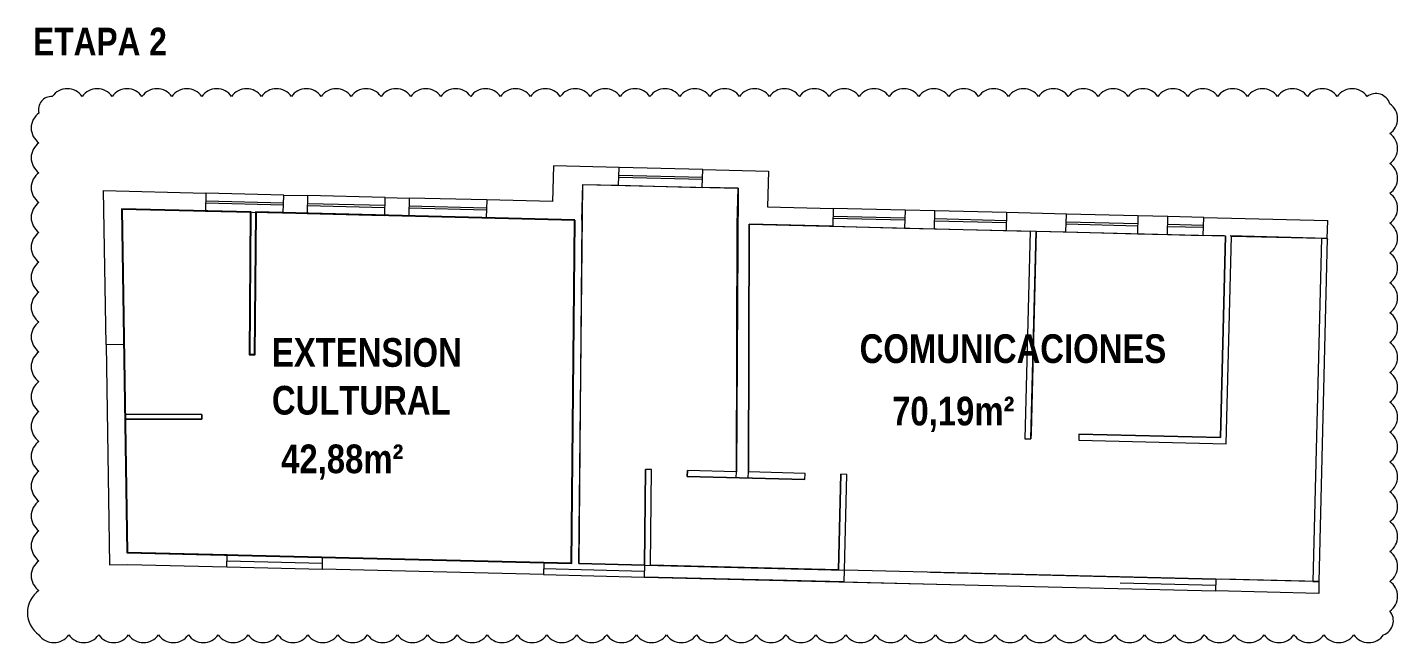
# Model space of a CAD drawing. Header units: millimetres. Extents: x -11418 to -10492, y 10656 to 11360.
# Drawn here: x -10624.72 to -10601.8, y 11324.69 to 11334.99 of the extents above; entities that cross this region are included whole.
import ezdxf

# ---------------------------------------------------------------- set-up
doc = ezdxf.new("R2010")
doc.units = ezdxf.units.MM
doc.layers.get('0').update_dxf_attribs({"lineweight": 0})
for name, color, linetype, lineweight in [('0_ id salas de clases', 7, 'Continuous', 9), ('0_ muros', 7, 'Continuous', 20), ('0_ muros 2', 7, 'Continuous', 9), ('0_ ventanas', 250, 'Continuous', 0), ('MUROS', 7, 'Continuous', 18), ('TABIQUES', 7, 'Continuous', 9)]:
    doc.layers.add(name, color=color, linetype=linetype, lineweight=lineweight)
doc.layers.add('muebles', color=1, linetype='Continuous')
doc.layers.add('z4_ Dirección de investigación e innovación', color=7, linetype='Continuous', true_color=0xc6c8a7)
doc.styles.add('PATO', font='romans.shx', dxfattribs={"height": 0.22})
doc.linetypes.add('BATTING', pattern='A,0.00254,-2.54,[134,ltypeshp.shx,S=2.54,R=0,X=-2.54,Y=0],-5.08,[134,ltypeshp.shx,S=2.54,R=180,X=2.54,Y=0],-2.54', length=10.16254)

msp = doc.modelspace()

# ---------------------------------------------------------------- linework, layer by layer
at = {"color": 0, "linetype": 'BATTING'}
for p, q in [((-10603.071, 11331.46), (-10602.971, 11331.457)), ((-10602.971, 11331.457), (-10602.97, 11331.439)), ((-10603.211, 11325.712), (-10603.111, 11325.71))]:
    msp.add_line(p, q, dxfattribs=at)
at = {"color": 1, "linetype": 'BATTING'}
msp.add_lwpolyline([(-10624.529, 11324.816, 0.520567), (-10624.029, 11324.816, 0.520567), (-10623.529, 11324.816, 0.520567), (-10623.029, 11324.816, 0.520567), (-10622.529, 11324.816, 0.520567), (-10622.029, 11324.816, 0.520567), (-10621.529, 11324.816, 0.520567), (-10621.029, 11324.816, 0.520567), (-10620.529, 11324.816, 0.520567), (-10620.029, 11324.816, 0.520567), (-10619.529, 11324.816, 0.520567), (-10619.029, 11324.816, 0.520567), (-10618.529, 11324.816, 0.520567), (-10618.029, 11324.816, 0.520567), (-10617.529, 11324.816, 0.520567), (-10617.029, 11324.816, 0.520567), (-10616.529, 11324.816, 0.520567), (-10616.029, 11324.816, 0.520567), (-10615.529, 11324.816, 0.520567), (-10615.029, 11324.816, 0.520567), (-10614.529, 11324.816, 0.520567), (-10614.029, 11324.816, 0.520567), (-10613.529, 11324.816, 0.520567), (-10613.029, 11324.816, 0.520567), (-10612.529, 11324.816, 0.520567), (-10612.029, 11324.816, 0.520567), (-10611.529, 11324.816, 0.520567), (-10611.029, 11324.816, 0.520567), (-10610.529, 11324.816, 0.520567), (-10610.029, 11324.816, 0.520567), (-10609.529, 11324.816, 0.520567), (-10609.029, 11324.816, 0.520567), (-10608.529, 11324.816, 0.520567), (-10608.029, 11324.816, 0.520567), (-10607.529, 11324.816, 0.520567), (-10607.029, 11324.816, 0.520567), (-10606.529, 11324.816, 0.520567), (-10606.029, 11324.816, 0.520567), (-10605.529, 11324.816, 0.520567), (-10605.029, 11324.816, 0.520567), (-10604.529, 11324.816, 0.520567), (-10604.029, 11324.816, 0.520567), (-10603.529, 11324.816, 0.520567), (-10603.029, 11324.816, 0.520567), (-10602.529, 11324.816, 0.520567), (-10602.029, 11324.816, 0.520567), (-10601.925, 11325.212, 0.520567), (-10601.925, 11325.712, 0.520567), (-10601.925, 11326.212, 0.520567), (-10601.925, 11326.712, 0.520567), (-10601.925, 11327.212, 0.520567), (-10601.925, 11327.712, 0.520567), (-10601.925, 11328.212, 0.520567), (-10601.925, 11328.712, 0.520567), (-10601.925, 11329.212, 0.520567), (-10601.925, 11329.712, 0.520567), (-10601.925, 11330.212, 0.520567), (-10601.925, 11330.712, 0.520567), (-10601.925, 11331.212, 0.520567), (-10601.925, 11331.712, 0.520567), (-10601.925, 11332.212, 0.520567), (-10601.925, 11332.712, 0.520567), (-10601.925, 11333.212, 0.520567), (-10601.925, 11333.712, 0.520567), (-10602.305, 11333.833, 0.520567), (-10602.805, 11333.833, 0.520567), (-10603.305, 11333.833, 0.520567), (-10603.805, 11333.833, 0.520567), (-10604.305, 11333.833, 0.520567), (-10604.805, 11333.833, 0.520567), (-10605.305, 11333.833, 0.520567), (-10605.805, 11333.833, 0.520567), (-10606.305, 11333.833, 0.520567), (-10606.805, 11333.833, 0.520567), (-10607.305, 11333.833, 0.520567), (-10607.805, 11333.833, 0.520567), (-10608.305, 11333.833, 0.520567), (-10608.805, 11333.833, 0.520567), (-10609.305, 11333.833, 0.520567), (-10609.805, 11333.833, 0.520567), (-10610.305, 11333.833, 0.520567), (-10610.805, 11333.833, 0.520567), (-10611.305, 11333.833, 0.520567), (-10611.805, 11333.833, 0.520567), (-10612.305, 11333.833, 0.520567), (-10612.805, 11333.833, 0.520567), (-10613.305, 11333.833, 0.520567), (-10613.805, 11333.833, 0.520567), (-10614.305, 11333.833, 0.520567), (-10614.805, 11333.833, 0.520567), (-10615.305, 11333.833, 0.520567), (-10615.805, 11333.833, 0.520567), (-10616.305, 11333.833, 0.520567), (-10616.805, 11333.833, 0.520567), (-10617.305, 11333.833, 0.520567), (-10617.805, 11333.833, 0.520567), (-10618.305, 11333.833, 0.520567), (-10618.805, 11333.833, 0.520567), (-10619.305, 11333.833, 0.520567), (-10619.805, 11333.833, 0.520567), (-10620.305, 11333.833, 0.520567), (-10620.805, 11333.833, 0.520567), (-10621.305, 11333.833, 0.520567), (-10621.805, 11333.833, 0.520567), (-10622.305, 11333.833, 0.520567), (-10622.805, 11333.833, 0.520567), (-10623.305, 11333.833, 0.520567), (-10623.805, 11333.833, 0.520567), (-10624.305, 11333.833, 0.520567), (-10624.529, 11333.557, 0.520567), (-10624.529, 11333.057, 0.520567), (-10624.529, 11332.557, 0.520567), (-10624.529, 11332.057, 0.520567), (-10624.529, 11331.557, 0.520567), (-10624.529, 11331.057, 0.520567), (-10624.529, 11330.557, 0.520567), (-10624.529, 11330.057, 0.520567), (-10624.529, 11329.557, 0.520567), (-10624.529, 11329.057, 0.520567), (-10624.529, 11328.557, 0.520567), (-10624.529, 11328.057, 0.520567), (-10624.529, 11327.557, 0.520567), (-10624.529, 11327.057, 0.520567), (-10624.529, 11326.557, 0.520567), (-10624.529, 11326.057, 0.520567), (-10624.529, 11325.557, 0.520567)], format="xyb", close=True, dxfattribs=at)
for points in [[(-10611.009, 11327.503), (-10611.109, 11327.506), (-10611.148, 11325.905), (-10614.295, 11325.983), (-10614.279, 11327.583), (-10614.381, 11327.586), (-10614.395, 11325.984), (-10615.496, 11326.011), (-10615.428, 11332.361), (-10612.829, 11332.298), (-10612.859, 11327.548), (-10613.679, 11327.568), (-10613.68, 11327.468), (-10611.712, 11327.42), (-10611.709, 11327.52), (-10612.659, 11327.544), (-10612.644, 11331.693), (-10607.945, 11331.578), (-10608.03, 11328.099), (-10607.93, 11328.097), (-10607.845, 11331.576), (-10604.676, 11331.499), (-10604.758, 11328.12), (-10607.128, 11328.177), (-10607.13, 11328.077), (-10604.661, 11328.017), (-10604.576, 11331.496), (-10603.071, 11331.46), (-10603.211, 11325.712), (-10604.835, 11325.751), (-10611.048, 11325.902), (-10611.009, 11327.503)], [(-10623.052, 11326.195), (-10623.086, 11328.428), (-10621.805, 11328.428), (-10621.805, 11328.508), (-10623.087, 11328.509), (-10623.141, 11331.948), (-10620.981, 11331.896), (-10621.003, 11329.509), (-10620.923, 11329.508), (-10620.901, 11331.894), (-10615.564, 11331.764), (-10615.616, 11326.014), (-10623.052, 11326.195)]]:
    msp.add_lwpolyline(points, dxfattribs=at)
at = {"color": 0, "linetype": 'BATTING'}
for points in [[(-10602.971, 11331.457), (-10602.962, 11331.757)], [(-10603.071, 11331.46), (-10603.211, 11325.712)], [(-10602.971, 11331.457), (-10603.111, 11325.71)], [(-10603.111, 11325.71), (-10603.112, 11325.51)]]:
    msp.add_lwpolyline(points, dxfattribs=at)
at = {"color": 0}
for points in [[(-10611.712, 11327.42), (-10611.709, 11327.52)], [(-10611.148, 11325.905), (-10611.109, 11327.506)], [(-10611.048, 11325.902), (-10611.009, 11327.503)]]:
    msp.add_lwpolyline(points, dxfattribs=at)
at = {"layer": '0_ muros'}
for p, q in [((-10613.429, 11332.312), (-10613.422, 11332.612)), ((-10613.422, 11332.612), (-10612.322, 11332.585)), ((-10612.322, 11332.585), (-10612.337, 11331.986)), ((-10612.829, 11332.298), (-10613.429, 11332.312)), ((-10618.742, 11331.842), (-10618.735, 11332.142)), ((-10618.735, 11332.142), (-10618.335, 11332.132)), ((-10618.335, 11332.132), (-10618.342, 11331.832)), ((-10612.844, 11331.698), (-10612.829, 11332.298)), ((-10612.337, 11331.986), (-10611.237, 11331.959)), ((-10611.237, 11331.959), (-10611.244, 11331.659)), ((-10618.642, 11331.839), (-10618.742, 11331.842)), ((-10618.342, 11331.832), (-10618.642, 11331.839)), ((-10612.859, 11327.548), (-10612.844, 11331.698)), ((-10612.644, 11331.693), (-10612.659, 11327.544)), ((-10611.244, 11331.659), (-10612.644, 11331.693)), ((-10623.105, 11329.672), (-10623.406, 11329.68)), ((-10623.406, 11329.68), (-10623.348, 11325.99)), ((-10623.052, 11326.195), (-10623.105, 11329.672)), ((-10607.928, 11328.197), (-10607.93, 11328.097)), ((-10607.128, 11328.177), (-10607.13, 11328.077)), ((-10621.381, 11326.154), (-10623.052, 11326.195)), ((-10621.386, 11325.954), (-10621.381, 11326.154)), ((-10623.348, 11325.99), (-10623.048, 11325.995)), ((-10623.048, 11325.995), (-10621.386, 11325.954)), ((-10604.835, 11325.751), (-10604.84, 11325.551)), ((-10604.835, 11325.752), (-10604.835, 11325.752)), ((-10603.111, 11325.71), (-10604.735, 11325.75)), ((-10603.112, 11325.51), (-10604.84, 11325.552))]:
    msp.add_line(p, q, dxfattribs=at)
for points in [[(-10615.443, 11331.761), (-10615.428, 11332.361), (-10614.829, 11332.347), (-10614.821, 11332.646), (-10615.921, 11332.673), (-10615.936, 11332.073), (-10617.035, 11332.1), (-10617.043, 11331.8), (-10615.564, 11331.764)], [(-10604.695, 11331.499), (-10605.046, 11331.508), (-10605.039, 11331.808), (-10602.962, 11331.757)], [(-10607.945, 11331.578), (-10608.03, 11328.099), (-10607.93, 11328.097)], [(-10607.845, 11331.576), (-10607.928, 11328.197)], [(-10607.13, 11328.077), (-10604.661, 11328.017), (-10604.576, 11331.496)], [(-10607.128, 11328.177), (-10604.758, 11328.12), (-10604.676, 11331.499)], [(-10602.971, 11331.457), (-10604.595, 11331.497)]]:
    msp.add_lwpolyline(points, dxfattribs=at)
for points in [[(-10621.741, 11331.915), (-10623.141, 11331.949), (-10623.105, 11329.672), (-10623.406, 11329.68), (-10623.446, 11332.257), (-10621.734, 11332.215)], [(-10620.034, 11332.173), (-10620.042, 11331.873), (-10620.442, 11331.883), (-10620.434, 11332.183)], [(-10610.037, 11331.93), (-10610.045, 11331.63), (-10609.545, 11331.617), (-10609.538, 11331.917)], [(-10608.338, 11331.888), (-10608.345, 11331.588), (-10607.345, 11331.564), (-10607.338, 11331.864)], [(-10606.139, 11331.835), (-10606.146, 11331.535), (-10605.646, 11331.522), (-10605.639, 11331.822)], [(-10618.782, 11326.091), (-10618.582, 11326.086), (-10618.582, 11326.086), (-10616.083, 11326.025), (-10616.088, 11325.825), (-10619.787, 11325.915), (-10619.782, 11326.115), (-10618.782, 11326.091)]]:
    msp.add_lwpolyline(points, close=True, dxfattribs=at)
at = {"layer": '0_ muros 2'}
for p, q in [((-10613.422, 11332.612), (-10614.821, 11332.646)), ((-10614.829, 11332.347), (-10613.429, 11332.312)), ((-10620.434, 11332.183), (-10621.734, 11332.215)), ((-10618.735, 11332.142), (-10620.034, 11332.173)), ((-10617.035, 11332.1), (-10618.335, 11332.132)), ((-10621.741, 11331.915), (-10620.442, 11331.883)), ((-10620.042, 11331.873), (-10618.742, 11331.842)), ((-10610.037, 11331.93), (-10611.237, 11331.959)), ((-10608.338, 11331.888), (-10609.538, 11331.917)), ((-10606.139, 11331.835), (-10607.338, 11331.864)), ((-10618.342, 11331.832), (-10617.043, 11331.8)), ((-10611.244, 11331.659), (-10610.045, 11331.63)), ((-10609.545, 11331.617), (-10608.345, 11331.588)), ((-10605.039, 11331.808), (-10605.639, 11331.822)), ((-10607.345, 11331.564), (-10606.146, 11331.535)), ((-10605.646, 11331.522), (-10605.046, 11331.508))]:
    msp.add_line(p, q, dxfattribs=at)
for points in [[(-10621.381, 11326.154), (-10619.782, 11326.115)], [(-10621.386, 11325.954), (-10619.787, 11325.915)], [(-10616.083, 11326.025), (-10615.616, 11326.014)], [(-10615.496, 11326.011), (-10614.395, 11325.984)], [(-10614.395, 11325.984), (-10611.048, 11325.902)], [(-10616.088, 11325.825), (-10614.402, 11325.784)], [(-10614.402, 11325.784), (-10604.84, 11325.551)], [(-10611.053, 11325.703), (-10609.29, 11325.66)], [(-10609.615, 11325.867), (-10604.835, 11325.751)]]:
    msp.add_lwpolyline(points, dxfattribs=at)
at = {"layer": '0_ ventanas'}
for p, q in [((-10613.425, 11332.477), (-10614.825, 11332.511)), ((-10614.825, 11332.481), (-10613.426, 11332.447)), ((-10620.438, 11332.048), (-10621.737, 11332.08)), ((-10621.738, 11332.05), (-10620.438, 11332.018)), ((-10618.738, 11332.007), (-10620.038, 11332.038)), ((-10620.038, 11332.008), (-10618.739, 11331.977)), ((-10618.339, 11331.967), (-10617.039, 11331.935)), ((-10617.039, 11331.965), (-10618.338, 11331.997)), ((-10611.241, 11331.794), (-10610.041, 11331.765)), ((-10610.041, 11331.795), (-10611.24, 11331.824)), ((-10609.542, 11331.752), (-10608.342, 11331.723)), ((-10608.341, 11331.753), (-10609.541, 11331.782)), ((-10607.342, 11331.699), (-10606.143, 11331.67)), ((-10606.142, 11331.7), (-10607.341, 11331.729)), ((-10605.643, 11331.657), (-10605.043, 11331.643)), ((-10605.042, 11331.673), (-10605.642, 11331.687))]:
    msp.add_line(p, q, dxfattribs=at)
for points in [[(-10621.384, 11326.054), (-10619.784, 11326.015)], [(-10616.086, 11325.925), (-10614.4, 11325.884)], [(-10606.437, 11325.69), (-10604.838, 11325.651)]]:
    msp.add_lwpolyline(points, dxfattribs=at)
at = {"layer": 'muebles', "color": 0}
msp.add_lwpolyline([(-10612.659, 11327.544), (-10612.659, 11327.544), (-10612.659, 11327.544)], close=True, dxfattribs=at)
at = {"layer": 'MUROS'}
for p, q in [((-10614.279, 11327.583), (-10614.381, 11327.586)), ((-10614.28, 11327.483), (-10614.282, 11327.483)), ((-10614.397, 11325.984), (-10614.402, 11325.784)), ((-10611.053, 11325.703), (-10611.048, 11325.902)), ((-10611.053, 11325.703), (-10614.402, 11325.784))]:
    msp.add_line(p, q, dxfattribs=at)
at = {"layer": 'MUROS', "color": 0}
for p, q in [((-10612.859, 11327.548), (-10613.679, 11327.568)), ((-10612.861, 11327.448), (-10612.859, 11327.548)), ((-10612.661, 11327.444), (-10612.659, 11327.544)), ((-10611.709, 11327.52), (-10612.659, 11327.544)), ((-10611.009, 11327.503), (-10611.109, 11327.506)), ((-10611.712, 11327.42), (-10613.68, 11327.468))]:
    msp.add_line(p, q, dxfattribs=at)
at = {"layer": 'TABIQUES'}
for p, q in [((-10615.564, 11331.764), (-10615.616, 11326.014)), ((-10615.443, 11331.761), (-10615.496, 11326.011))]:
    msp.add_line(p, q, dxfattribs=at)
for points in [[(-10620.981, 11331.896), (-10621.003, 11329.509)], [(-10620.901, 11331.894), (-10620.923, 11329.508)], [(-10620.923, 11329.508), (-10621.003, 11329.509)], [(-10621.805, 11328.508), (-10623.087, 11328.509)], [(-10621.805, 11328.508), (-10621.805, 11328.428), (-10623.086, 11328.428)], [(-10614.395, 11325.984), (-10614.381, 11327.586)], [(-10614.295, 11325.983), (-10614.279, 11327.583)]]:
    msp.add_lwpolyline(points, dxfattribs=at)
at = {"layer": 'TABIQUES', "color": 0}
msp.add_lwpolyline([(-10613.68, 11327.468), (-10613.679, 11327.568)], dxfattribs=at)
at = {"layer": 'z4_ Dirección de investigación e innovación'}
msp.add_lwpolyline([(-10615.564, 11331.764), (-10620.901, 11331.894), (-10620.923, 11329.508), (-10621.003, 11329.509), (-10620.981, 11331.896), (-10623.141, 11331.949), (-10623.052, 11326.195), (-10615.616, 11326.014), (-10615.564, 11331.764)], dxfattribs=at)

# ---------------------------------------------------------------- texts
at = {"layer": '0_ id salas de clases', "attachment_point": 1, "style": 'PATO'}
for s, insert, char_height, width in [('{\\fSwis721 Cn BT|b1|i0|c0|p34;ETAPA 2}', (-10624.626, 11334.985), 0.46246, 3.67879), ('{\\fSwis721 Cn BT|b1|i0|c0|p34;EXTENSION\\PCULTURAL}', (-10620.631, 11329.786), 0.48, 5.84341), ('{\\fSwis721 Cn BT|b1|i0|c0|p34;COMUNICACIONES}', (-10610.797, 11329.85), 0.48, 5.84341), ('{\\fSwis721 Cn BT|b1|i0|c0|p34;70,19m²}', (-10610.253, 11328.804), 0.48, 5.84341), ('{\\fSwis721 Cn BT|b1|i0|c0|p34;42,88m²}', (-10620.477, 11328.004), 0.48, 5.84341)]:
    msp.add_mtext(s, dxfattribs=dict(at, insert=insert, char_height=char_height, width=width))

doc.saveas('drawing.dxf')
